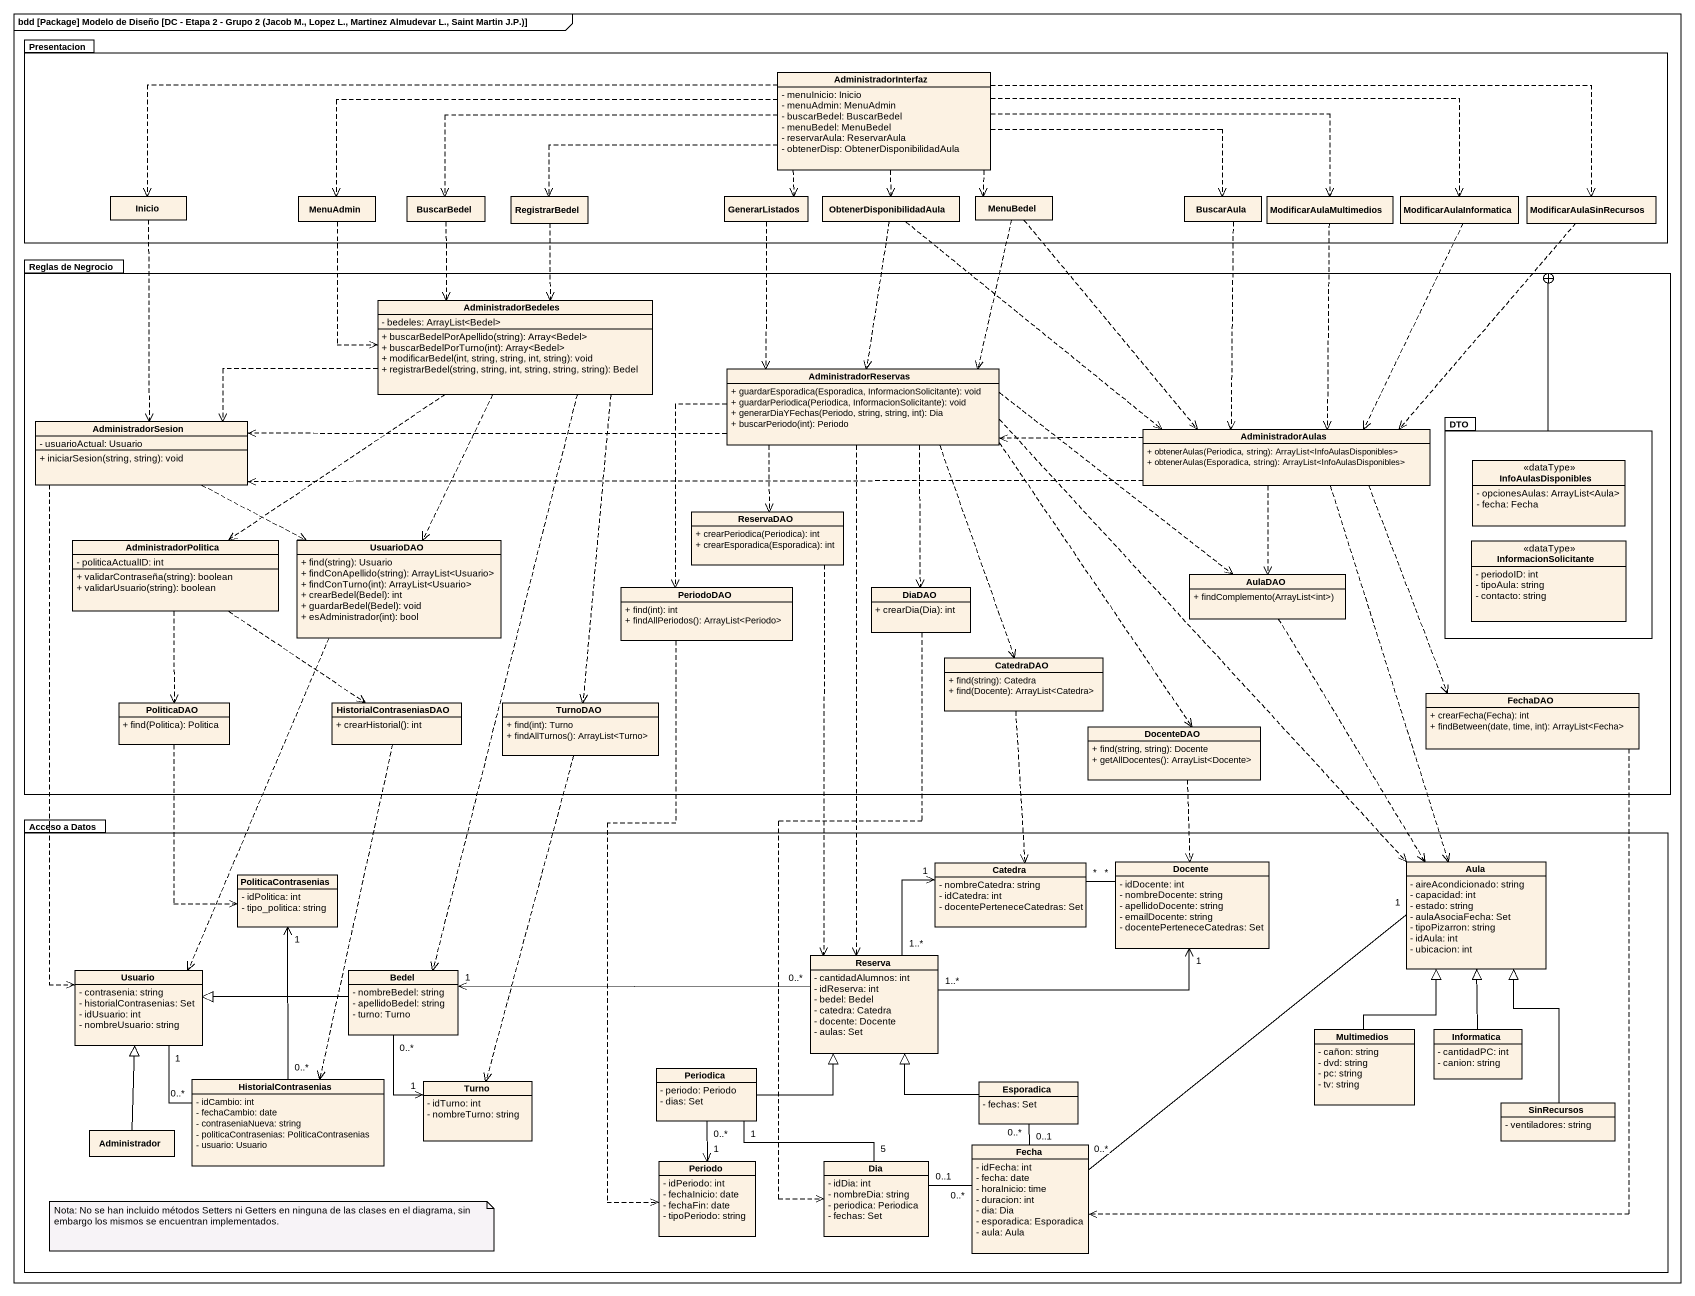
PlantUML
@startuml
mainframe bdd [Package] Modelo de Diseño [DC - Etapa 2 - Grupo 2 (Jacob M., Lopez L., Martinez Almudevar L., Saint Martin J.P.)]
hide circle
hide empty members
skinparam classAttributeIconSize 0
package Presentacion {
  class AdministradorInterfaz {
    - menuInicio: Inicio
    - menuAdmin: MenuAdmin
    - buscarBedel: BuscarBedel
    - menuBedel: MenuBedel
    - reservarAula: ReservarAula
    - obtenerDisp: ObtenerDisponibilidadAula
  }
  class Inicio
  class MenuAdmin
  class BuscarBedel
  class RegistrarBedel
  class GenerarListados
  class ObtenerDisponibilidadAula
  class MenuBedel
  class BuscarAula
  class ModificarAulaMultimedios
  class ModificarAulaInformatica
  class ModificarAulaSinRecursos
}
package "Reglas de Negrocio" as Reglas_de_Negrocio {
  class AdministradorBedeles {
    - bedeles: ArrayList<Bedel>
    + buscarBedelPorApellido(string): Array<Bedel>
    + buscarBedelPorTurno(int): Array<Bedel>
    + modificarBedel(int, string, string, int, string): void
    + registrarBedel(string, string, int, string, string, string): Bedel
  }
  class AdministradorReservas {
    + guardarEsporadica(Esporadica, InformacionSolicitante): void
    + guardarPeriodica(Periodica, InformacionSolicitante): void
    + generarDiaYFechas(Periodo, string, string, int): Dia
    + buscarPeriodo(int): Periodo
  }
  class AdministradorSesion {
    - usuarioActual: Usuario
    + iniciarSesion(string, string): void
  }
  class AdministradorAulas {
    + obtenerAulas(Periodica, string): ArrayList<InfoAulasDisponibles>
    + obtenerAulas(Esporadica, string): ArrayList<InfoAulasDisponibles>
  }
  package DTO {
    class InfoAulasDisponibles <<dataType>> {
      - opcionesAulas: ArrayList<Aula>
      - fecha: Fecha
    }
    class InformacionSolicitante <<dataType>> {
      - periodoID: int
      - tipoAula: string
      - contacto: string
    }
  }
  class ReservaDAO {
    + crearPeriodica(Periodica): int
    + crearEsporadica(Esporadica): int
  }
  class AdministradorPolitica {
    - politicaActualID: int
    + validarContraseña(string): boolean
    + validarUsuario(string): boolean
  }
  class UsuarioDAO {
    + find(string): Usuario
    + findConApellido(string): ArrayList<Usuario>
    + findConTurno(int): ArrayList<Usuario>
    + crearBedel(Bedel): int
    + guardarBedel(Bedel): void
    + esAdministrador(int): bool
  }
  class PeriodoDAO {
    + find(int): int
    + findAllPeriodos(): ArrayList<Periodo>
  }
  class DiaDAO {
    + crearDia(Dia): int
  }
  class AulaDAO {
    + findComplemento(ArrayList<int>)
  }
  class CatedraDAO {
    + find(string): Catedra
    + find(Docente): ArrayList<Catedra>
  }
  class PoliticaDAO {
    + find(Politica): Politica
  }
  class HistorialContraseniasDAO {
    + crearHistorial(): int
  }
  class TurnoDAO {
    + find(int): Turno
    + findAllTurnos(): ArrayList<Turno>
  }
  class FechaDAO {
    + crearFecha(Fecha): int
    + findBetween(date, time, int): ArrayList<Fecha>
  }
  class DocenteDAO {
    + find(string, string): Docente
    + getAllDocentes(): ArrayList<Docente>
  }
}
package "Acceso a Datos" as Acceso_a_Datos {
  class Catedra {
    - nombreCatedra: string
    - idCatedra: int
    - docentePerteneceCatedras: Set
  }
  class Docente {
    - idDocente: int
    - nombreDocente: string
    - apellidoDocente: string
    - emailDocente: string
    - docentePerteneceCatedras: Set
  }
  class Aula {
    - aireAcondicionado: string
    - capacidad: int
    - estado: string
    - aulaAsociaFecha: Set
    - tipoPizarron: string
    - idAula: int
    - ubicacion: int
  }
  class PoliticaContrasenias {
    - idPolitica: int
    - tipo_politica: string
  }
  class Usuario {
    - contrasenia: string
    - historialContrasenias: Set
    - idUsuario: int
    - nombreUsuario: string
  }
  class Bedel {
    - nombreBedel: string
    - apellidoBedel: string
    - turno: Turno
  }
  class Reserva {
    - cantidadAlumnos: int
    - idReserva: int
    - bedel: Bedel
    - catedra: Catedra
    - docente: Docente
    - aulas: Set
  }
  class Multimedios {
    - cañon: string
    - dvd: string
    - pc: string
    - tv: string
  }
  class Informatica {
    - cantidadPC: int
    - canion: string
  }
  class HistorialContrasenias {
    - idCambio: int
    - fechaCambio: date
    - contraseniaNueva: string
    - politicaContrasenias: PoliticaContrasenias
    - usuario: Usuario
  }
  class Turno {
    - idTurno: int
    - nombreTurno: string
  }
  class Periodica {
    - periodo: Periodo
    - dias: Set
  }
  class Esporadica {
    - fechas: Set
  }
  class Administrador
  class SinRecursos {
    - ventiladores: string
  }
  class Periodo {
    - idPeriodo: int
    - fechaInicio: date
    - fechaFin: date
    - tipoPeriodo: string
  }
  class Dia {
    - idDia: int
    - nombreDia: string
    - periodica: Periodica
    - fechas: Set
  }
  class Fecha {
    - idFecha: int
    - fecha: date
    - horaInicio: time
    - duracion: int
    - dia: Dia
    - esporadica: Esporadica
    - aula: Aula
  }
}
AdministradorInterfaz .left.> Inicio
AdministradorInterfaz .left.> MenuAdmin
AdministradorInterfaz .left.> BuscarBedel
AdministradorInterfaz .left.> RegistrarBedel
AdministradorInterfaz ..> GenerarListados
AdministradorInterfaz ..> ObtenerDisponibilidadAula
AdministradorInterfaz ..> MenuBedel
AdministradorInterfaz .right.> BuscarAula
AdministradorInterfaz .right.> ModificarAulaMultimedios
AdministradorInterfaz .right.> ModificarAulaInformatica
AdministradorInterfaz .right.> ModificarAulaSinRecursos
Inicio ..> AdministradorSesion
MenuAdmin ..> AdministradorBedeles
BuscarBedel ..> AdministradorBedeles
RegistrarBedel ..> AdministradorBedeles
GenerarListados ..> AdministradorReservas
ObtenerDisponibilidadAula ..> AdministradorReservas
ObtenerDisponibilidadAula ..> AdministradorAulas
MenuBedel ..> AdministradorReservas
MenuBedel ..> AdministradorAulas
BuscarAula ..> AdministradorAulas
ModificarAulaMultimedios ..> AdministradorAulas
ModificarAulaInformatica ..> AdministradorAulas
ModificarAulaSinRecursos ..> AdministradorAulas
AdministradorBedeles .left.> AdministradorSesion
AdministradorBedeles ..> AdministradorPolitica
AdministradorBedeles ..> UsuarioDAO
AdministradorBedeles ..> TurnoDAO
AdministradorBedeles ..> Bedel
AdministradorReservas .left.> AdministradorSesion
AdministradorReservas ..> ReservaDAO
AdministradorReservas ..> PeriodoDAO
AdministradorReservas ..> DiaDAO
AdministradorReservas .right.> AulaDAO
AdministradorReservas ..> CatedraDAO
AdministradorReservas ..> DocenteDAO
AdministradorReservas ..> Aula
AdministradorReservas ..> Reserva
AdministradorSesion .right.> UsuarioDAO
AdministradorSesion ..> Usuario
AdministradorAulas .left.> AdministradorReservas
AdministradorAulas .left.> AdministradorSesion
AdministradorAulas ..> AulaDAO
AdministradorAulas ..> FechaDAO
AdministradorAulas ..> Aula
DTO -left-+ Reglas_de_Negrocio
ReservaDAO ..> Reserva
AdministradorPolitica ..> PoliticaDAO
AdministradorPolitica ..> HistorialContraseniasDAO
UsuarioDAO ..> Usuario
PeriodoDAO ..> Periodo
DiaDAO ..> Dia
AulaDAO ..> Aula
CatedraDAO ..> Catedra
PoliticaDAO ..> PoliticaContrasenias
HistorialContraseniasDAO ..> HistorialContrasenias
TurnoDAO ..> Turno
FechaDAO ..> Fecha
DocenteDAO ..> Docente
Catedra "*" -right- "*" Docente
Usuario "1" -- "0..*" HistorialContrasenias
Bedel -left-|> Usuario
Bedel "0..*" --> "1" Turno
Reserva "1..*" -up-> "1" Catedra
Reserva "1..*" -right-> "1" Docente
Reserva "0..*" -left-> "1" Bedel
Multimedios -up-|> Aula
Informatica -up-|> Aula
HistorialContrasenias "0..*" -up-> "1" PoliticaContrasenias
Periodica -right-|> Reserva
Periodica "0..*" --> "1" Periodo
Periodica "1" -- "5" Dia
Esporadica -up-|> Reserva
Esporadica "0..1" -- "0..*" Fecha
Administrador -up-|> Usuario
SinRecursos -up-|> Aula
Dia "0..1" -right- "0..*" Fecha
Fecha "0..*" -up- "1" Aula
note as N1
  Nota: No se han incluido métodos Setters ni Getters en ninguna de las clases en el diagrama, sin embargo los mismos se encuentran implementados.
end note
@enduml
